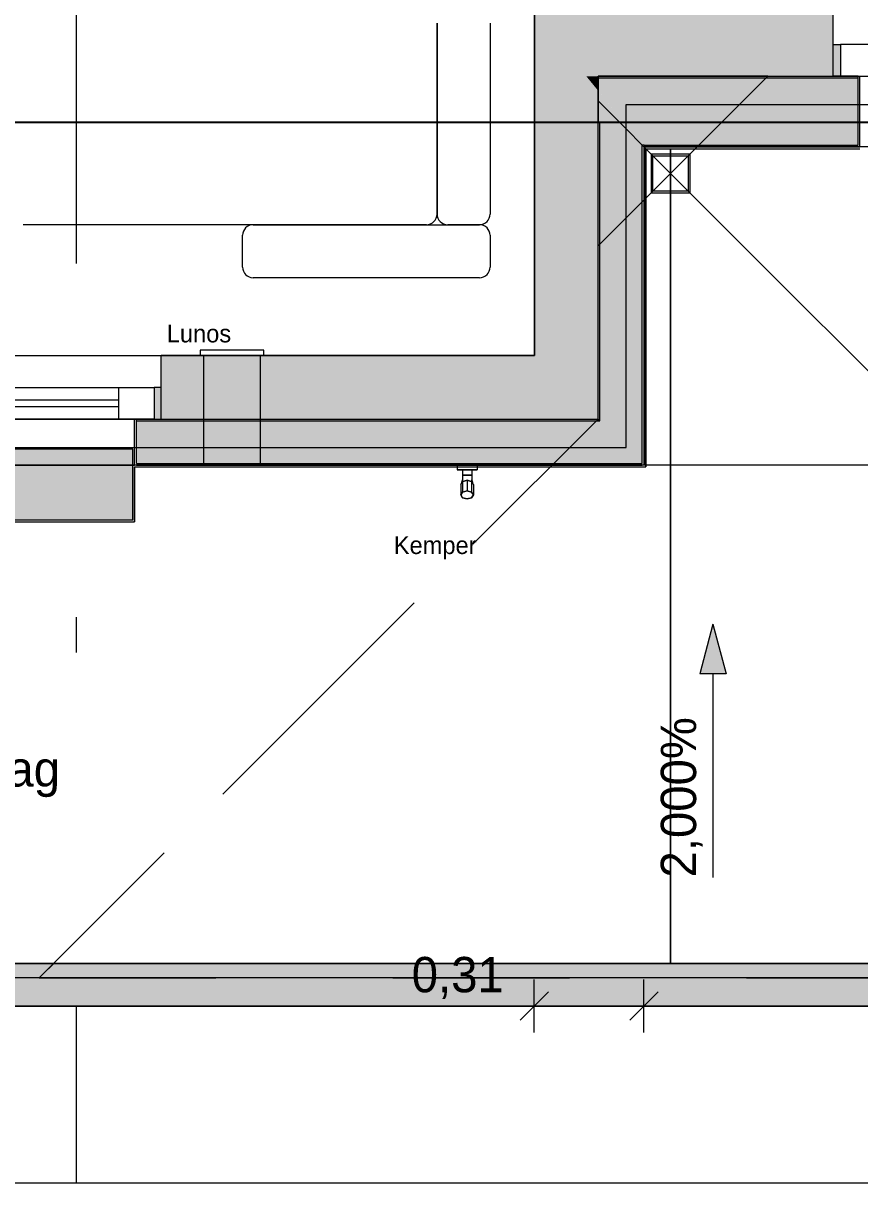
# Model space of a CAD drawing. Header units: metres. Extents: x -4 to 206, y -18 to 45.
# Drawn here: x 11.85 to 14.215, y -18 to -14.72 of the extents above; entities that cross this region are included whole.
import ezdxf

# ---------------------------------------------------------------- set-up
doc = ezdxf.new("R2010")
doc.units = ezdxf.units.M
doc.header["$MEASUREMENT"] = 0
doc.set_wipeout_variables(frame=1)
for name, pattern in [('Achse', [0.004, 0.002, -0.001, 0, -0.001]), ('Baufluchtlinie', [0.013, 0.008, -0.005]), ('Punkt 1_1', [0.075, 0.025, -0.05]), ('UNSICHTBAR', [0.4, 0, -0.4]), ('Untersicht', [0.001, 0.0005, -0.0005]), ('Wipeout_Contour', [1, 0, -1])]:
    doc.linetypes.add(name, pattern=pattern)
for name, color, linetype in [('2._2.Stock PP STG1_4_000 Achsraster', 7, 'Continuous'), ('2._2.Stock PP STG1_4_110 Wand Aussen', 7, 'Continuous'), ('2._2.Stock PP STG1_4_140 Brüstung', 7, 'Continuous'), ('2._2.Stock PP STG1_4_210 Decke', 7, 'Continuous'), ('2._2.Stock PP STG1_4_220 Bodenaufbau', 7, 'Continuous'), ('2._2.Stock PP STG1_4_220 Bodenaufbau - Außen_ Gefälle', 7, 'Continuous'), ('2._2.Stock PP STG1_4_221 Bodenaufbau - Abdichtung', 7, 'Continuous'), ('2._2.Stock PP STG1_4_221 Bodenaufbau - Terrassenbelag', 7, 'Continuous'), ('2._2.Stock PP STG1_4_510 Möblierung', 7, 'Continuous'), ('2._2.Stock PP STG1_4_520 Fixeinbauten', 7, 'Continuous'), ('2._2.Stock PP STG1_4_611 Entwässerung', 7, 'Continuous'), ('2._2.Stock PP STG1_4_810 Raum', 7, 'Continuous'), ('2._2.Stock PP STG1_4_815 Raumbegrenzung', 7, 'Continuous'), ('2._2.Stock PP STG1_4_915 Allgemein Beschriftung.x', 7, 'Continuous'), ('2._2.Stock PP STG1_4_950 Polierplan Bemaßung', 7, 'Continuous'), ('2._2.Stock PP STG1_4_Neubau_140 Geländer transparent', 7, 'Continuous'), ('2._2.Stock PP STG1_4_Neubau_840 Baulinien', 7, 'Continuous')]:
    doc.layers.add(name, color=color, linetype=linetype)
doc.styles.add('ERSTELLTER_STIL_2', font='')
doc.styles.get('ERSTELLTER_STIL_2').set_extended_font_data('Eurostile')

msp = doc.modelspace()

# ---------------------------------------------------------------- hatches: boundary and pattern name
at = {"layer": '2._2.Stock PP STG1_4_110 Wand Aussen', "linetype": 'Continuous', "lineweight": 13, "true_color": 0x3f7f02}
for points in [[(13.295, -14.69), (13.4418, -14.87), (13.475, -14.87), (13.475, -14.69)], [(13.295, -14.87), (13.4418, -14.87), (13.295, -14.69)], [(14.14, -14.69), (13.475, -14.69), (13.475, -14.87), (14.14, -14.87), (14.14, -14.78)], [(13.295, -14.87), (13.295, -15.66), (13.475, -15.66), (13.475, -14.9106), (13.4418, -14.87)], [(13.475, -14.87), (13.4418, -14.87), (13.4459, -14.875), (13.475, -14.875)], [(13.475, -14.875), (13.4459, -14.875), (13.475, -14.9106)], [(13.295, -15.66), (12.24, -15.66), (12.24, -15.75), (12.24, -15.84), (13.295, -15.84)], [(13.295, -15.84), (13.475, -15.84), (13.295, -15.66)], [(13.295, -15.66), (13.475, -15.84), (13.475, -15.66)]]:
    msp.add_hatch(color=76, dxfattribs=at).paths.add_polyline_path(points)
at = {"layer": '2._2.Stock PP STG1_4_110 Wand Aussen', "linetype": 'Continuous', "lineweight": 13, "true_color": 0xff6400}
for points in [[(14.16, -14.87), (14.16, -14.78), (14.14, -14.78), (14.14, -14.87)], [(13.475, -14.9106), (13.5479, -15), (14.21, -15), (14.21, -14.875), (13.475, -14.875)], [(13.48, -15), (13.48, -14.9168), (13.475, -14.9106), (13.475, -15)], [(13.5479, -15), (13.48, -14.9168), (13.48, -15)], [(13.48, -15), (13.48, -15.065), (13.6, -15.065), (13.6, -15.0639), (13.5479, -15)], [(13.6, -15), (13.5479, -15), (13.6, -15.0639)], [(13.6, -15), (13.6, -15.0639), (13.6009, -15.065), (14.21, -15.065), (14.21, -15)], [(13.48, -15.065), (13.48, -15.845), (13.6, -15.845), (13.6, -15.065)], [(13.6009, -15.065), (13.6, -15.0639), (13.6, -15.065)], [(12.22, -15.84), (12.24, -15.84), (12.24, -15.75), (12.22, -15.75)], [(13.48, -15.845), (12.17, -15.845), (12.17, -15.965), (13.48, -15.965)], [(13.48, -15.965), (13.6, -15.965), (13.48, -15.845)], [(13.48, -15.845), (13.6, -15.965), (13.6, -15.845)]]:
    msp.add_hatch(color=30, dxfattribs=at).paths.add_polyline_path(points)
at = {"layer": '2._2.Stock PP STG1_4_110 Wand Aussen', "linetype": 'Continuous', "lineweight": 0, "true_color": 0x373737}
for points in [[(13.475, -14.875), (14.21, -14.875), (14.21, -14.87), (13.475, -14.87)], [(13.475, -15), (13.475, -15.84), (13.48, -15.84), (13.48, -15)], [(12.17, -15.845), (13.475, -15.845), (13.475, -15.84), (12.17, -15.84)], [(13.475, -15.845), (13.48, -15.845), (13.475, -15.84)], [(13.475, -15.84), (13.48, -15.845), (13.48, -15.84)]]:
    msp.add_hatch(color=250, dxfattribs=at).paths.add_polyline_path(points)
at = {"layer": '2._2.Stock PP STG1_4_611 Entwässerung', "linetype": 'Continuous', "lineweight": 13, "true_color": 0x3f7f02}
msp.add_hatch(color=76, dxfattribs=at).paths.add_polyline_path([(10.17, -16.125), (12.16, -16.125), (12.16, -15.925), (10.17, -15.925)])
at = {"layer": '2._2.Stock PP STG1_4_950 Polierplan Bemaßung', "linetype": 'Continuous', "lineweight": 13, "true_color": 0x6c6cff}
msp.add_hatch(color=171, dxfattribs=at).paths.add_polyline_path([(13.8, -16.42), (13.7625, -16.56), (13.8375, -16.56)])

# ---------------------------------------------------------------- linework, layer by layer
at = {"layer": '2._2.Stock PP STG1_4_000 Achsraster', "color": 5, "linetype": 'Achse', "lineweight": 0, "ltscale": 1000}
for p, q in [((-1.5, -15), (21, -15)), ((-1.5, -18), (21, -18))]:
    msp.add_line(p, q, dxfattribs=at)
at = {"layer": '2._2.Stock PP STG1_4_110 Wand Aussen', "color": 7, "linetype": 'Continuous', "lineweight": 18, "ltscale": 1000}
for p, q in [((14.14, -14.78), (14.14, -14.69)), ((14.14, -14.78), (14.14, -14.69)), ((14.14, -14.87), (14.14, -14.78)), ((14.14, -14.87), (14.14, -14.78)), ((14.14, -14.87), (14.14, -14.78)), ((13.475, -14.87), (13.475, -14.875)), ((13.475, -14.87), (13.475, -14.875)), ((13.475, -14.87), (14.14, -14.87)), ((13.475, -14.875), (13.475, -14.9106)), ((13.475, -14.875), (13.475, -14.9106)), ((13.475, -14.9106), (13.475, -15)), ((13.475, -14.9106), (13.475, -15)), ((13.475, -15.66), (13.475, -15)), ((12.24, -15.75), (12.24, -15.66)), ((12.24, -15.75), (12.24, -15.66)), ((13.475, -15.84), (13.475, -15.66)), ((12.24, -15.84), (12.24, -15.75)), ((12.24, -15.84), (12.24, -15.75)), ((12.24, -15.84), (12.24, -15.75)), ((12.24, -15.84), (13.295, -15.84)), ((13.295, -15.84), (13.475, -15.84)), ((13.295, -15.84), (13.475, -15.84))]:
    msp.add_line(p, q, dxfattribs=at)
at = {"layer": '2._2.Stock PP STG1_4_110 Wand Aussen', "color": 7, "linetype": 'Continuous', "lineweight": 13, "ltscale": 1000}
for p, q in [((14.245, -14.78), (14.16, -14.78)), ((14.16, -14.78), (14.16, -14.87)), ((13.475, -14.875), (14.21, -14.875)), ((14.21, -14.87), (14.14, -14.87)), ((14.21, -14.87), (14.14, -14.87)), ((14.21, -14.87), (14.14, -14.87)), ((14.16, -14.87), (14.26, -14.87)), ((14.21, -14.87), (14.215, -14.87)), ((14.21, -15.065), (14.21, -14.87)), ((14.21, -14.87), (14.215, -14.87)), ((14.21, -14.87), (14.215, -14.87)), ((14.215, -14.875), (14.215, -14.87)), ((14.215, -14.875), (14.215, -14.87)), ((14.215, -15), (14.215, -14.875)), ((14.215, -15), (14.215, -14.875)), ((13.48, -15.84), (13.48, -15)), ((14.215, -15.065), (14.215, -15)), ((14.215, -15.065), (14.215, -15)), ((13.6, -15.065), (13.6009, -15.065)), ((13.6, -15.845), (13.6, -15.065)), ((13.6, -15.065), (13.6009, -15.065)), ((13.605, -15.065), (13.6009, -15.065)), ((13.605, -15.065), (13.6009, -15.065)), ((13.605, -15.065), (14.21, -15.065)), ((14.21, -15.07), (14.215, -15.07)), ((14.215, -15.07), (14.215, -15.065)), ((14.215, -15.07), (14.215, -15.065)), ((15.215, -15.07), (14.215, -15.07)), ((14.215, -15.07), (14.215, -15.07)), ((10.09, -15.66), (12.24, -15.66)), ((12.24, -15.66), (12.24, -15.66)), ((11.215, -15.75), (12.12, -15.75)), ((12.12, -15.84), (12.12, -15.75)), ((12.12, -15.75), (12.22, -15.75)), ((12.22, -15.75), (12.22, -15.84)), ((11.215, -15.785), (12.12, -15.785)), ((12.12, -15.805), (11.215, -15.805)), ((12.12, -15.84), (11.215, -15.84)), ((12.22, -15.84), (12.12, -15.84)), ((12.165, -15.845), (12.165, -15.84)), ((12.17, -15.84), (12.165, -15.84)), ((12.17, -15.84), (12.165, -15.84)), ((12.17, -15.84), (12.165, -15.84)), ((12.165, -15.845), (12.165, -15.84)), ((12.17, -15.84), (12.24, -15.84)), ((12.17, -15.965), (12.17, -15.84)), ((12.17, -15.84), (12.24, -15.84)), ((12.17, -15.84), (12.24, -15.84)), ((13.48, -15.845), (13.48, -15.84)), ((12.165, -15.965), (12.165, -15.845)), ((12.165, -15.965), (12.165, -15.845)), ((12.17, -15.845), (13.475, -15.845)), ((13.475, -15.845), (13.48, -15.845)), ((13.475, -15.845), (13.48, -15.845)), ((13.6, -15.965), (13.6, -15.845)), ((10.165, -15.97), (12.165, -15.97)), ((12.165, -15.97), (12.165, -15.965)), ((12.165, -15.97), (12.165, -15.965)), ((12.17, -15.97), (12.165, -15.97)), ((12.165, -15.97), (12.165, -15.97)), ((12.17, -15.965), (13.48, -15.965)), ((13.48, -15.965), (13.6, -15.965)), ((13.48, -15.965), (13.6, -15.965))]:
    msp.add_line(p, q, dxfattribs=at)
at = {"layer": '2._2.Stock PP STG1_4_110 Wand Aussen', "color": 1, "linetype": 'Baufluchtlinie', "lineweight": 0, "ltscale": 1000}
for p, q in [((13.475, -15), (13.48, -15)), ((13.475, -15), (13.48, -15)), ((13.48, -15), (13.5479, -15)), ((13.48, -15), (13.5479, -15)), ((13.5479, -15), (14.21, -15))]:
    msp.add_line(p, q, dxfattribs=at)
at = {"layer": '2._2.Stock PP STG1_4_110 Wand Aussen', "color": 8, "linetype": 'Punkt 1_1', "lineweight": 13, "ltscale": 1000}
msp.add_line((15.215, -15.07), (14.215, -15.07), dxfattribs=at)
at = {"layer": '2._2.Stock PP STG1_4_110 Wand Aussen', "color": 7, "linetype": 'Continuous', "lineweight": 18, "ltscale": 1000, "flags": 128}
for points in [[(13.295, -14.69), (13.295, -15.66)], [(13.295, -15.66), (12.24, -15.66)]]:
    msp.add_lwpolyline(points, dxfattribs=at)
at = {"layer": '2._2.Stock PP STG1_4_110 Wand Aussen', "color": 7, "linetype": 'Continuous', "lineweight": 13, "ltscale": 1000, "flags": 128}
for points in [[(14.16, -14.87), (14.14, -14.87), (14.14, -14.78), (14.16, -14.78)], [(12.22, -15.84), (12.24, -15.84), (12.24, -15.75), (12.22, -15.75)]]:
    msp.add_lwpolyline(points, close=True, dxfattribs=at)
for points in [[(13.605, -15.97), (13.605, -15.07)], [(13.605, -15.07), (14.21, -15.07)], [(12.17, -15.97), (13.6, -15.97)], [(13.605, -15.97), (13.6, -15.97)]]:
    msp.add_lwpolyline(points, dxfattribs=at)
at = {"layer": '2._2.Stock PP STG1_4_210 Decke', "color": 7, "linetype": 'Continuous', "lineweight": 13, "ltscale": 1000, "true_color": 0xf4f4f4, "flags": 128}
msp.add_lwpolyline([(3.625, -0.13), (0.1305, -0.13), (0.1845, -14.87), (5.505, -14.87), (5.505, -15.84), (13.475, -15.84), (13.475, -14.87), (18.8055, -14.87), (18.8546, -0.13), (15.325, -0.13), (15.325, -0.53), (12.96, -0.53), (12.96, 0.67), (6.02, 0.67), (6.02, -0.53), (3.625, -0.53)], close=True, dxfattribs=at)
msp.add_lwpolyline([(3.625, -0.13), (0.1305, -0.13), (0.1845, -14.87), (5.505, -14.87), (5.505, -15.84), (13.475, -15.84), (13.475, -14.87), (18.8055, -14.87), (18.8546, -0.13), (15.325, -0.13), (15.325, -0.53), (12.96, -0.53), (12.96, 0.67), (6.02, 0.67), (6.02, -0.53), (3.625, -0.53)], close=True, dxfattribs=at)
msp.add_lwpolyline([(3.625, -0.13), (0.1305, -0.13), (0.1845, -14.87), (5.505, -14.87), (5.505, -15.84), (13.475, -15.84), (13.475, -14.87), (18.8055, -14.87), (18.8546, -0.13), (15.325, -0.13), (15.325, -0.53), (12.96, -0.53), (12.96, 0.67), (6.02, 0.67), (6.02, -0.53), (3.625, -0.53)], close=True, dxfattribs=at)
at = {"layer": '2._2.Stock PP STG1_4_220 Bodenaufbau', "color": 7, "linetype": 'Continuous', "lineweight": 13, "ltscale": 1000, "true_color": 0xf4f4f4, "flags": 128}
msp.add_lwpolyline([(3.445, -0.31), (0.3111, -0.31), (0.3639, -14.69), (5.685, -14.69), (5.685, -15.66), (13.295, -15.66), (13.295, -14.69), (18.6261, -14.69), (18.674, -0.31), (15.505, -0.31), (15.505, -0.71), (12.78, -0.71), (12.78, 0.49), (6.2, 0.49), (6.2, -0.71), (3.445, -0.71)], close=True, dxfattribs=at)
at = {"layer": '2._2.Stock PP STG1_4_221 Bodenaufbau - Abdichtung', "color": 171, "linetype": 'Untersicht', "lineweight": 13, "ltscale": 1000, "true_color": 0x6c6cff, "flags": 128}
for points in [[(13.9552, -14.8698), (13.475, -14.8698)], [(13.475, -14.94), (13.475, -14.87)], [(13.475, -14.87), (13.955, -14.87)], [(13.68, -15.145), (13.955, -14.87)], [(13.955, -14.87), (13.68, -15.145)], [(13.955, -14.87), (15.705, -14.87)], [(13.4748, -14.9398), (13.4748, -15.3502)], [(13.68, -15.145), (13.475, -14.94)], [(13.475, -14.94), (13.68, -15.145)], [(13.475, -15.35), (13.475, -14.94)], [(13.475, -15.35), (13.68, -15.145)], [(13.68, -15.145), (13.475, -15.35)], [(15.705, -17.17), (13.68, -15.145)], [(13.68, -15.145), (15.705, -17.17)], [(13.4749, -15.3501), (13.4749, -15.8401)], [(13.475, -15.84), (13.475, -15.35)], [(9.495, -15.84), (13.475, -15.84)]]:
    msp.add_lwpolyline(points, dxfattribs=at)
at = {"layer": '2._2.Stock PP STG1_4_221 Bodenaufbau - Terrassenbelag', "color": 7, "linetype": 'Continuous', "lineweight": 18, "ltscale": 1000, "flags": 128}
for points in [[(13.6097, -15.075), (13.6097, -15.975)], [(13.61, -15.075), (13.68, -15.075)], [(13.61, -15.975), (13.61, -15.075)], [(13.68, -15.075), (14.215, -15.075)], [(12.1647, -15.975), (12.1647, -16.13)], [(12.165, -15.975), (13.61, -15.975)], [(12.165, -16.13), (12.165, -15.975)], [(10.165, -16.13), (12.165, -16.13)]]:
    msp.add_lwpolyline(points, dxfattribs=at)
at = {"layer": '2._2.Stock PP STG1_4_510 Möblierung', "color": 8, "linetype": 'Continuous', "lineweight": 13, "ltscale": 1000, "true_color": 0x7e7f7f}
for p, q in [((13.02, -14.72), (13.02, -15.26)), ((13.02, -15.26), (13.02, -14.72)), ((13.17, -14.72), (13.17, -15.26)), ((12.99, -15.29), (11.85, -15.29)), ((12.5, -15.29), (13.14, -15.29)), ((13.14, -15.29), (13.05, -15.29)), ((12.47, -15.41), (12.47, -15.32)), ((13.17, -15.32), (13.17, -15.41)), ((13.14, -15.44), (12.5, -15.44))]:
    msp.add_line(p, q, dxfattribs=at)
for centre, start, end in [((12.99, -15.26), 270, 0), ((13.05, -15.26), 180, 270), ((13.14, -15.26), 270, 0), ((12.5, -15.32), 90, 180), ((13.14, -15.32), 0, 90), ((12.5, -15.41), 180, 270), ((13.14, -15.41), 270, 0)]:
    msp.add_arc(centre, 0.03, start, end, dxfattribs=at)
at = {"layer": '2._2.Stock PP STG1_4_520 Fixeinbauten', "color": 7, "linetype": 'Continuous', "lineweight": 13, "ltscale": 1000}
for p, q in [((13.077, -15.97), (13.133, -15.97)), ((13.077, -15.97), (13.077, -15.983)), ((13.133, -15.97), (13.133, -15.983)), ((13.077, -15.983), (13.133, -15.983)), ((13.092, -15.983), (13.092, -15.9986)), ((13.118, -15.9986), (13.092, -15.9986)), ((13.092, -15.9986), (13.092, -16.0161)), ((13.118, -15.983), (13.118, -15.9986)), ((13.118, -15.9986), (13.118, -16.0161)), ((13.087, -16.0244), (13.092, -16.0168)), ((13.087, -16.0244), (13.087, -16.0542)), ((13.0905, -16.0153), (13.09, -16.0179)), ((13.09, -16.0179), (13.09, -16.0198)), ((13.0914, -16.0128), (13.0905, -16.0153)), ((13.092, -16.0117), (13.0914, -16.0128)), ((13.0934, -16.0161), (13.092, -16.0161)), ((13.092, -16.0168), (13.092, -16.0161)), ((13.092, -16.0168), (13.0923, -16.0164)), ((13.0923, -16.0164), (13.0934, -16.0161)), ((13.0923, -16.0164), (13.0923, -16.0461)), ((13.0934, -16.0161), (13.105, -16.013)), ((13.105, -16.013), (13.1166, -16.0161)), ((13.105, -16.013), (13.105, -16.0428)), ((13.1166, -16.0161), (13.1177, -16.0164)), ((13.1166, -16.0161), (13.118, -16.0161)), ((13.1177, -16.0164), (13.1177, -16.0461)), ((13.1186, -16.0128), (13.118, -16.0117)), ((13.118, -16.0168), (13.118, -16.0161)), ((13.118, -16.0161), (13.118, -16.0168)), ((13.123, -16.0244), (13.118, -16.0168)), ((13.1195, -16.0153), (13.1186, -16.0128)), ((13.12, -16.0179), (13.1195, -16.0153)), ((13.12, -16.0198), (13.12, -16.0179)), ((13.123, -16.0244), (13.123, -16.0542)), ((13.087, -16.0542), (13.0923, -16.0461)), ((13.0923, -16.0623), (13.087, -16.0542)), ((13.0923, -16.0461), (13.105, -16.0428)), ((13.105, -16.0656), (13.0923, -16.0623)), ((13.105, -16.0428), (13.1177, -16.0461)), ((13.1177, -16.0623), (13.105, -16.0656)), ((13.1177, -16.0461), (13.123, -16.0542)), ((13.123, -16.0542), (13.1177, -16.0623))]:
    msp.add_line(p, q, dxfattribs=at)
at = {"layer": '2._2.Stock PP STG1_4_520 Fixeinbauten', "color": 8, "linetype": 'Untersicht', "lineweight": 0, "ltscale": 1000, "flags": 128}
for points in [[(12.35, -15.645), (12.35, -15.66)], [(12.53, -15.645), (12.35, -15.645)], [(12.53, -15.66), (12.53, -15.645)], [(12.35, -15.66), (12.53, -15.66)], [(12.36, -15.66), (12.36, -15.97)], [(12.52, -15.66), (12.52, -15.97)], [(12.36, -15.97), (12.3639, -15.97), (12.3753, -15.97), (12.393, -15.97), (12.4153, -15.97), (12.44, -15.97), (12.4647, -15.97), (12.487, -15.97), (12.5047, -15.97), (12.5161, -15.97), (12.52, -15.97)]]:
    msp.add_lwpolyline(points, dxfattribs=at)
at = {"layer": '2._2.Stock PP STG1_4_520 Fixeinbauten', "color": 7, "linetype": 'Continuous', "lineweight": 13, "ltscale": 1000, "flags": 128}
for points in [[(13.133, -15.97), (13.1321, -15.97), (13.1305, -15.97), (13.128, -15.97), (13.1249, -15.97), (13.1211, -15.97), (13.1169, -15.97), (13.1123, -15.97), (13.1074, -15.97), (13.105, -15.97), (13.1026, -15.97), (13.0977, -15.97), (13.0931, -15.97), (13.0889, -15.97), (13.0851, -15.97), (13.082, -15.97), (13.0795, -15.97), (13.0779, -15.97), (13.077, -15.97)], [(13.077, -15.97), (13.077, -15.983)], [(13.133, -15.97), (13.133, -15.983)], [(13.133, -15.983), (13.1321, -15.983), (13.1305, -15.983), (13.128, -15.983), (13.1249, -15.983), (13.1211, -15.983), (13.1169, -15.983), (13.1123, -15.983), (13.1074, -15.983), (13.105, -15.983), (13.1026, -15.983), (13.0977, -15.983), (13.0931, -15.983), (13.0889, -15.983), (13.0851, -15.983), (13.082, -15.983), (13.0795, -15.983), (13.0779, -15.983), (13.077, -15.983)], [(13.092, -15.983), (13.092, -15.9986)], [(13.092, -15.9986), (13.092, -16.0161)], [(13.092, -15.9986), (13.118, -15.9986)], [(13.118, -15.983), (13.118, -15.9986)], [(13.118, -15.9986), (13.118, -16.0161)], [(13.087, -16.0244), (13.092, -16.0168), (13.092, -16.0161)], [(13.087, -16.0244), (13.087, -16.0542)], [(13.09, -16.0198), (13.09, -16.0179), (13.0905, -16.0153), (13.0914, -16.0128), (13.092, -16.0117)], [(13.0934, -16.0161), (13.092, -16.0161)], [(13.105, -16.013), (13.0934, -16.0161), (13.0923, -16.0164)], [(13.0923, -16.0164), (13.0923, -16.0461)], [(13.105, -16.013), (13.105, -16.0428)], [(13.1177, -16.0164), (13.1166, -16.0161), (13.105, -16.013)], [(13.1166, -16.0161), (13.118, -16.0161)], [(13.1177, -16.0164), (13.1177, -16.0461)], [(13.118, -16.0117), (13.1186, -16.0128), (13.1195, -16.0153), (13.12, -16.0179), (13.12, -16.0198)], [(13.123, -16.0244), (13.118, -16.0168), (13.118, -16.0161)], [(13.123, -16.0244), (13.123, -16.0542)], [(13.0923, -16.0461), (13.087, -16.0542)], [(13.087, -16.0542), (13.0923, -16.0623)], [(13.105, -16.0428), (13.0923, -16.0461)], [(13.0923, -16.0623), (13.105, -16.0656)], [(13.1177, -16.0461), (13.105, -16.0428)], [(13.105, -16.0656), (13.1177, -16.0623)], [(13.123, -16.0542), (13.1177, -16.0461)], [(13.1177, -16.0623), (13.123, -16.0542)]]:
    msp.add_lwpolyline(points, dxfattribs=at)
at = {"layer": '2._2.Stock PP STG1_4_611 Entwässerung', "color": 171, "linetype": 'Continuous', "lineweight": 13, "ltscale": 1000, "true_color": 0x6c6cff, "flags": 128}
for points in [[(13.625, -15.2), (13.735, -15.2), (13.735, -15.09), (13.625, -15.09)], [(13.625, -15.2), (13.735, -15.2), (13.735, -15.09), (13.625, -15.09)], [(13.63, -15.095), (13.73, -15.095), (13.73, -15.195), (13.63, -15.195)], [(13.63, -15.095), (13.73, -15.095), (13.73, -15.195), (13.63, -15.195)]]:
    msp.add_lwpolyline(points, close=True, dxfattribs=at)
at = {"layer": '2._2.Stock PP STG1_4_611 Entwässerung', "color": 8, "linetype": 'Continuous', "lineweight": 13, "ltscale": 1000, "flags": 128}
msp.add_lwpolyline([(10.17, -16.125), (12.16, -16.125), (12.16, -15.925), (10.17, -15.925)], close=True, dxfattribs=at)
at = {"layer": '2._2.Stock PP STG1_4_815 Raumbegrenzung', "color": 255, "linetype": 'UNSICHTBAR', "lineweight": 0, "ltscale": 1000, "flags": 128}
msp.add_lwpolyline([(15.665, -16.0029), (13.605, -16.0029), (13.605, -15.97)], dxfattribs=at)
at = {"layer": '2._2.Stock PP STG1_4_815 Raumbegrenzung', "color": 8, "linetype": 'Punkt 1_1', "lineweight": 13, "ltscale": 1000, "flags": 128}
msp.add_lwpolyline([(15.665, -15.97), (13.605, -15.97)], dxfattribs=at)
at = {"layer": '2._2.Stock PP STG1_4_950 Polierplan Bemaßung', "color": 171, "linetype": 'Continuous', "lineweight": 13, "ltscale": 1000, "true_color": 0x6c6cff}
for p, q in [((13.8, -16.42), (13.7625, -16.56)), ((13.8, -16.42), (13.8375, -16.56)), ((13.8375, -16.56), (13.7625, -16.56)), ((13.8, -16.56), (13.8, -16.62)), ((13.8, -16.62), (13.8, -17.1363))]:
    msp.add_line(p, q, dxfattribs=at)
at = {"layer": '2._2.Stock PP STG1_4_950 Polierplan Bemaßung', "color": 1, "linetype": 'Continuous', "lineweight": 13, "ltscale": 1000, "true_color": 0xfb0106}
msp.add_line((0.0546, -17.9982), (14.3864, -18), dxfattribs=at)
at = {"layer": '2._2.Stock PP STG1_4_Neubau_840 Baulinien', "color": 1, "linetype": 'Baufluchtlinie', "lineweight": 25, "ltscale": 1000, "true_color": 0xfb0106, "flags": 128}
msp.add_lwpolyline([(-3.7725, -14.9786), (0, -15), (18.9876, -15.0005), (23.9775, -15.0046)], dxfattribs=at)

# ---------------------------------------------------------------- texts
at = {"layer": '2._2.Stock PP STG1_4_810 Raum', "color": 7, "linetype": 'Continuous', "lineweight": 13, "insert": (11.2106, -16.7792), "char_height": 0.1, "attachment_point": 1, "style": 'ERSTELLTER_STIL_2'}
msp.add_mtext('\\A1;{\\pql;\\pt0;\\fEurostile|b0|i0|c0|p0;\\W1.000000;Plattenbelag}', dxfattribs=at)
at = {"layer": '2._2.Stock PP STG1_4_915 Allgemein Beschriftung.x', "color": 250, "linetype": 'Continuous', "lineweight": 13, "true_color": 0x3f3f3f, "char_height": 0.05, "attachment_point": 8, "style": 'ERSTELLTER_STIL_2'}
for s, insert in [('\\A1;{\\pqc;\\fEurostile|b0|i0|c0|p0;\\W1.000000;Lunos}', (12.3468, -15.6236)), ('\\A1;{\\pqc;\\fEurostile|b0|i0|c0|p0;\\W1.000000;Kemper}', (13.0146, -16.2366))]:
    msp.add_mtext(s, dxfattribs=dict(at, insert=insert))
at = {"layer": '2._2.Stock PP STG1_4_950 Polierplan Bemaßung', "color": 171, "linetype": 'Continuous', "lineweight": 13, "true_color": 0x6c6cff, "insert": (13.771, -17.1363), "char_height": 0.1, "attachment_point": 7, "rotation": 90, "style": 'ERSTELLTER_STIL_2'}
msp.add_mtext('\\A1;{\\pql;\\fEurostile|b0|i0|c0|p0;\\W1.000000;2,000\\fEurostile|b0|i0|c0|p0;\\W1.000000;%}', dxfattribs=at)

# ---------------------------------------------------------------- wipeouts: each hides what was drawn before it
at = {"color": 254, "linetype": 'Wipeout_Contour', "lineweight": 0, "ltscale": 82.499965}
msp.add_wipeout([(15.665, -17.38), (3.32, -17.38), (3.32, -17.41), (15.665, -17.41)], dxfattribs=at).dxf.layer = '2._2.Stock PP STG1_4_140 Brüstung'
at = {"color": 254, "linetype": 'Wipeout_Contour', "lineweight": 0, "ltscale": 82.899025}
msp.add_wipeout([(15.755, -17.47), (3.23, -17.47), (3.23, -17.5), (15.755, -17.5)], dxfattribs=at).dxf.layer = '2._2.Stock PP STG1_4_140 Brüstung'

# ---------------------------------------------------------------- next in the draw order: linework, layer by layer
at = {"layer": '2._2.Stock PP STG1_4_140 Brüstung', "color": 7, "linetype": 'Continuous', "lineweight": 18, "ltscale": 1000, "flags": 128}
for points in [[(15.665, -17.38), (3.32, -17.38)], [(3.23, -17.5), (15.755, -17.5)]]:
    msp.add_lwpolyline(points, dxfattribs=at)
at = {"layer": '2._2.Stock PP STG1_4_220 Bodenaufbau - Außen_ Gefälle', "color": 7, "linetype": 'Continuous', "lineweight": 13, "ltscale": 1000, "true_color": 0xf4f4f4, "flags": 128}
msp.add_lwpolyline([(3.32, -17.38), (15.665, -17.38), (15.665, -15.07), (13.605, -15.07), (13.605, -15.97), (5.375, -15.97), (5.375, -15.07), (3.32, -15.07)], close=True, dxfattribs=at)
at = {"layer": '2._2.Stock PP STG1_4_221 Bodenaufbau - Terrassenbelag', "color": 7, "linetype": 'Continuous', "lineweight": 18, "ltscale": 1000, "flags": 128}
for points in [[(13.68, -17.38), (13.68, -15.075)], [(13.68, -15.075), (13.68, -17.38)], [(13.68, -17.38), (9.49, -17.38)], [(15.6654, -17.38), (13.68, -17.38)]]:
    msp.add_lwpolyline(points, dxfattribs=at)
at = {"layer": '2._2.Stock PP STG1_4_815 Raumbegrenzung', "color": 8, "linetype": 'Continuous', "lineweight": 13, "ltscale": 1000}
msp.add_line((3.32, -17.38), (15.665, -17.38), dxfattribs=at)
at = {"layer": '2._2.Stock PP STG1_4_950 Polierplan Bemaßung', "color": 7, "linetype": 'Continuous', "lineweight": 13, "ltscale": 1000}
for p, q in [((5.6846, -17.4987), (13.2946, -17.4997)), ((13.2946, -17.4997), (13.6048, -17.4998)), ((13.6048, -17.4998), (18.6257, -17.5004))]:
    msp.add_line(p, q, dxfattribs=at)

# ---------------------------------------------------------------- next in the draw order: wipeouts: each hides what was drawn before it
at = {"color": 254, "linetype": 'Wipeout_Contour', "lineweight": 0, "ltscale": 82.598205}
msp.add_wipeout([(15.695, -17.41), (3.29, -17.41), (3.29, -17.42), (15.695, -17.42)], dxfattribs=at).dxf.layer = '2._2.Stock PP STG1_4_140 Brüstung'
at = {"color": 254, "linetype": 'Wipeout_Contour', "lineweight": 0, "ltscale": 82.819971}
msp.add_wipeout([(3.24, -17.47), (15.745, -17.47), (15.745, -17.46), (3.24, -17.46)], dxfattribs=at).dxf.layer = '2._2.Stock PP STG1_4_140 Brüstung'

# ---------------------------------------------------------------- next in the draw order: wipeouts: each hides what was drawn before it
at = {"color": 254, "linetype": 'Wipeout_Contour', "lineweight": 0, "ltscale": 82.694503}
msp.add_wipeout([(15.705, -17.42), (3.28, -17.42), (3.28, -17.46), (15.705, -17.46)], dxfattribs=at).dxf.layer = '2._2.Stock PP STG1_4_140 Brüstung'

# ---------------------------------------------------------------- next in the draw order: hatches: boundary and pattern name
at = {"layer": '2._2.Stock PP STG1_4_Neubau_140 Geländer transparent', "linetype": 'Continuous', "lineweight": 0, "true_color": 0xffffff}
msp.add_hatch(color=7, dxfattribs=at).paths.add_polyline_path([(15.785, -15.97), (15.665, -15.97), (15.665, -17.38), (9.555, -17.38), (9.555, -17.5), (15.785, -17.5)])

# ---------------------------------------------------------------- next in the draw order: linework, layer by layer
at = {"layer": '2._2.Stock PP STG1_4_000 Achsraster', "color": 5, "linetype": 'Achse', "lineweight": 0, "ltscale": 1000}
msp.add_line((12, 3), (12, -18), dxfattribs=at)
at = {"layer": '2._2.Stock PP STG1_4_210 Decke', "color": 7, "linetype": 'Continuous', "lineweight": 13, "ltscale": 1000, "true_color": 0xf4f4f4, "flags": 128}
msp.add_lwpolyline([(5.425, -14.95), (5.425, -15.92), (13.555, -15.92), (13.555, -14.95), (15.705, -14.95), (15.705, -17.42), (3.28, -17.42), (3.28, -14.95)], close=True, dxfattribs=at)
at = {"layer": '2._2.Stock PP STG1_4_221 Bodenaufbau - Abdichtung', "color": 171, "linetype": 'Untersicht', "lineweight": 13, "ltscale": 1000, "true_color": 0x6c6cff, "flags": 128}
for points in [[(13.475, -15.84), (11.895, -17.42)], [(11.895, -17.42), (13.475, -15.84)], [(11.895, -17.42), (9.495, -17.42)], [(11.8948, -17.4202), (15.705, -17.4202)], [(15.705, -17.42), (11.895, -17.42)]]:
    msp.add_lwpolyline(points, dxfattribs=at)
at = {"layer": '2._2.Stock PP STG1_4_950 Polierplan Bemaßung', "color": 7, "linetype": 'Continuous', "lineweight": 13, "ltscale": 1000}
for p, q in [((13.2946, -17.5747), (13.2946, -17.4247)), ((13.6048, -17.5748), (13.6048, -17.4248)), ((13.3346, -17.4597), (13.2546, -17.5397)), ((13.6448, -17.4598), (13.5648, -17.5398))]:
    msp.add_line(p, q, dxfattribs=at)
at = {"layer": '2._2.Stock PP STG1_4_Neubau_140 Geländer transparent', "color": 7, "linetype": 'Continuous', "lineweight": 13, "ltscale": 1000, "flags": 128}
msp.add_lwpolyline([(15.785, -15.97), (15.785, -17.5), (9.555, -17.5), (9.555, -17.38), (15.665, -17.38), (15.665, -15.97)], close=True, dxfattribs=at)

# ---------------------------------------------------------------- next in the draw order: texts
at = {"layer": '2._2.Stock PP STG1_4_950 Polierplan Bemaßung', "color": 7, "linetype": 'Continuous', "lineweight": 13, "insert": (12.9483, -17.4797), "char_height": 0.1, "width": 0.306373, "attachment_point": 7, "rotation": 359.9926, "style": 'ERSTELLTER_STIL_2'}
msp.add_mtext('\\A1;{\\pql;\\fEurostile|b0|i0|c0|p0;\\W1.000000;0,31}', dxfattribs=at)

doc.saveas('drawing.dxf')
